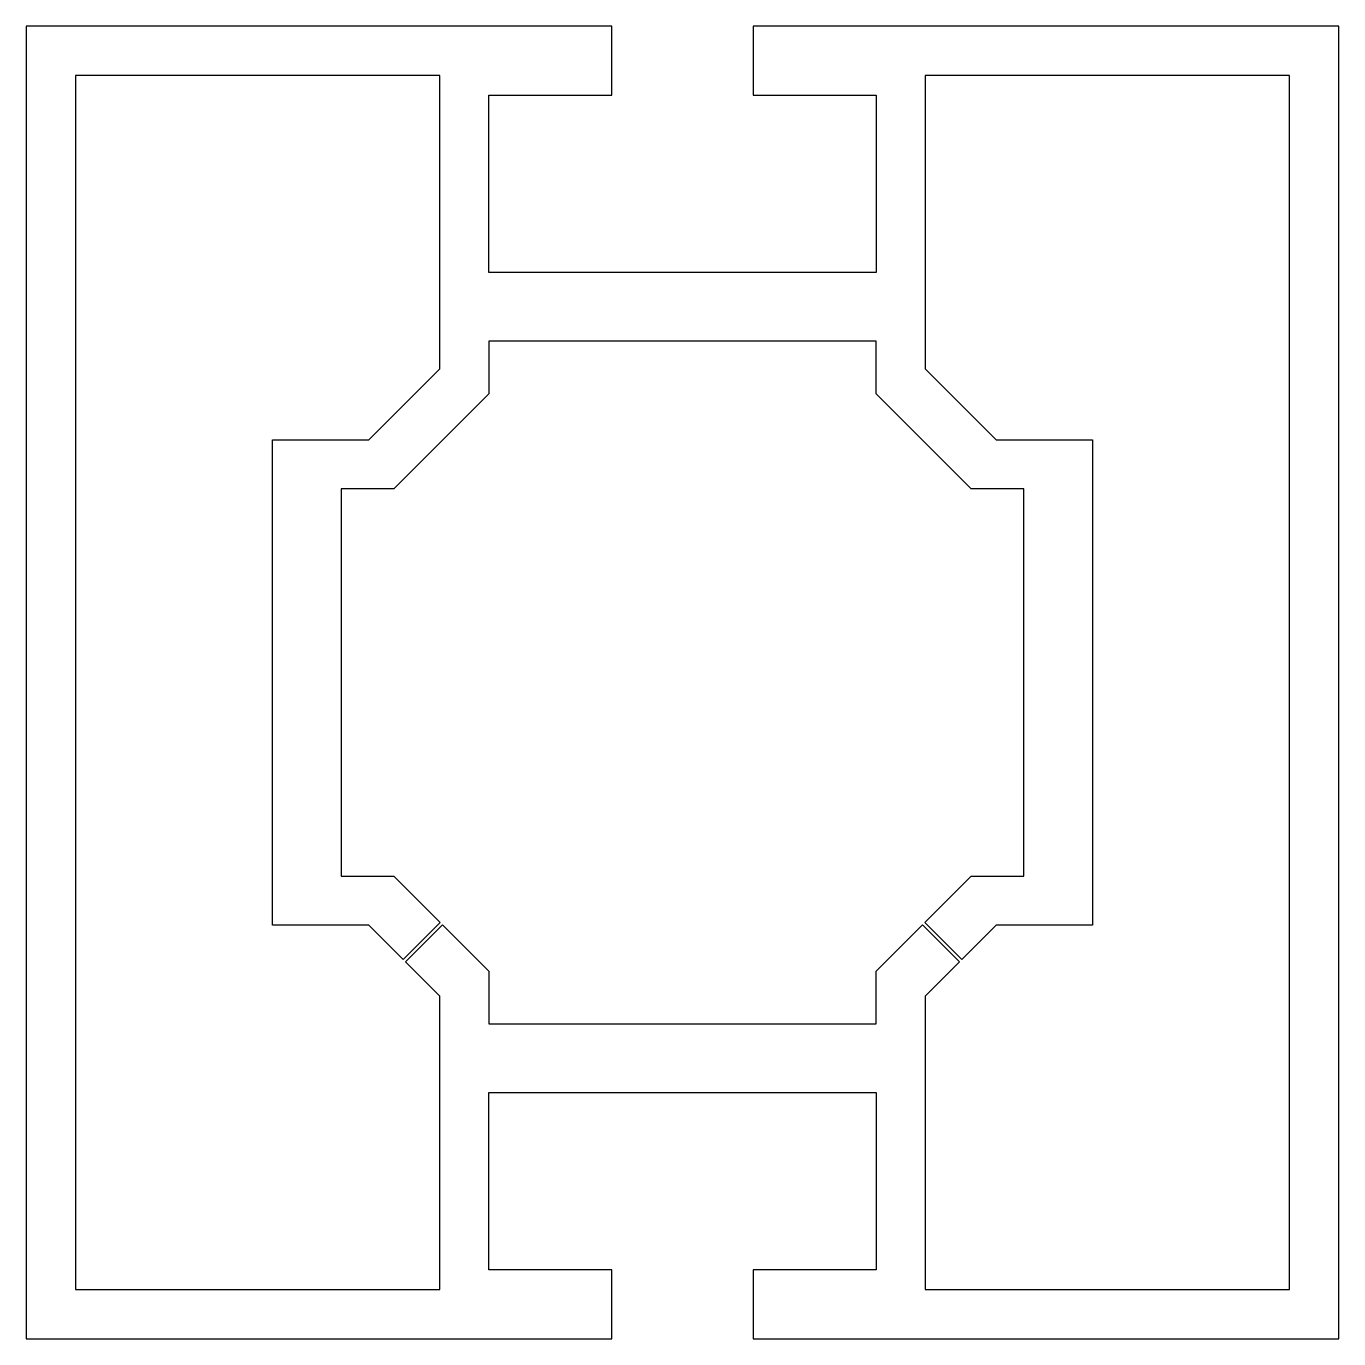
# Model space of a CAD drawing. Header units: millimetres. Extents: x -19.7 to 20.3, y -20.2 to 19.8.
import ezdxf

# ---------------------------------------------------------------- set-up
doc = ezdxf.new("R2010")
doc.units = ezdxf.units.MM
doc.header["$LTSCALE"] = 0.0125
doc.layers.add('Profil', color=7, linetype='Continuous')

msp = doc.modelspace()

# ---------------------------------------------------------------- linework, layer by layer
at = {"layer": 'Profil'}
for points in [[(0.27, -12.739), (6.17, -12.739), (6.17, -18.139), (2.42, -18.139), (2.42, -20.239), (20.27, -20.239), (20.27, -0.239), (20.27, 19.761), (2.42, 19.761), (2.42, 17.661), (6.17, 17.661), (6.17, 12.261), (0.27, 12.261), (-5.63, 12.261), (-5.63, 17.661), (-1.88, 17.661), (-1.88, 19.761), (-19.73, 19.761), (-19.73, -0.239), (-19.73, -20.239), (-1.88, -20.239), (-1.88, -18.139), (-5.63, -18.139), (-5.63, -12.739)], [(7.585, -7.624), (8.716, -8.756), (7.67, -9.802), (7.67, -18.739), (18.77, -18.739), (18.77, -0.239), (18.77, 18.261), (7.67, 18.261), (7.67, 9.324), (9.833, 7.161), (12.77, 7.161), (12.77, -0.239), (12.77, -7.639), (9.833, -7.639), (8.787, -8.685), (7.656, -7.554), (9.07, -6.139), (10.67, -6.139), (10.67, 5.661), (9.07, 5.661), (6.17, 8.561), (6.17, 10.161), (-5.63, 10.161), (-5.63, 8.561), (-8.53, 5.661), (-10.13, 5.661), (-10.13, -6.139), (-8.53, -6.139), (-7.115, -7.554), (-8.246, -8.685), (-9.292, -7.639), (-12.23, -7.639), (-12.23, -0.239), (-12.23, 7.161), (-9.292, 7.161), (-7.13, 9.324), (-7.13, 18.261), (-18.23, 18.261), (-18.23, -0.239), (-18.23, -18.739), (-7.13, -18.739), (-7.13, -9.802), (-8.176, -8.756), (-7.044, -7.624), (-5.63, -9.039), (-5.63, -10.639), (6.17, -10.639), (6.17, -9.039)]]:
    msp.add_lwpolyline(points, close=True, dxfattribs=at)

doc.saveas('drawing.dxf')
